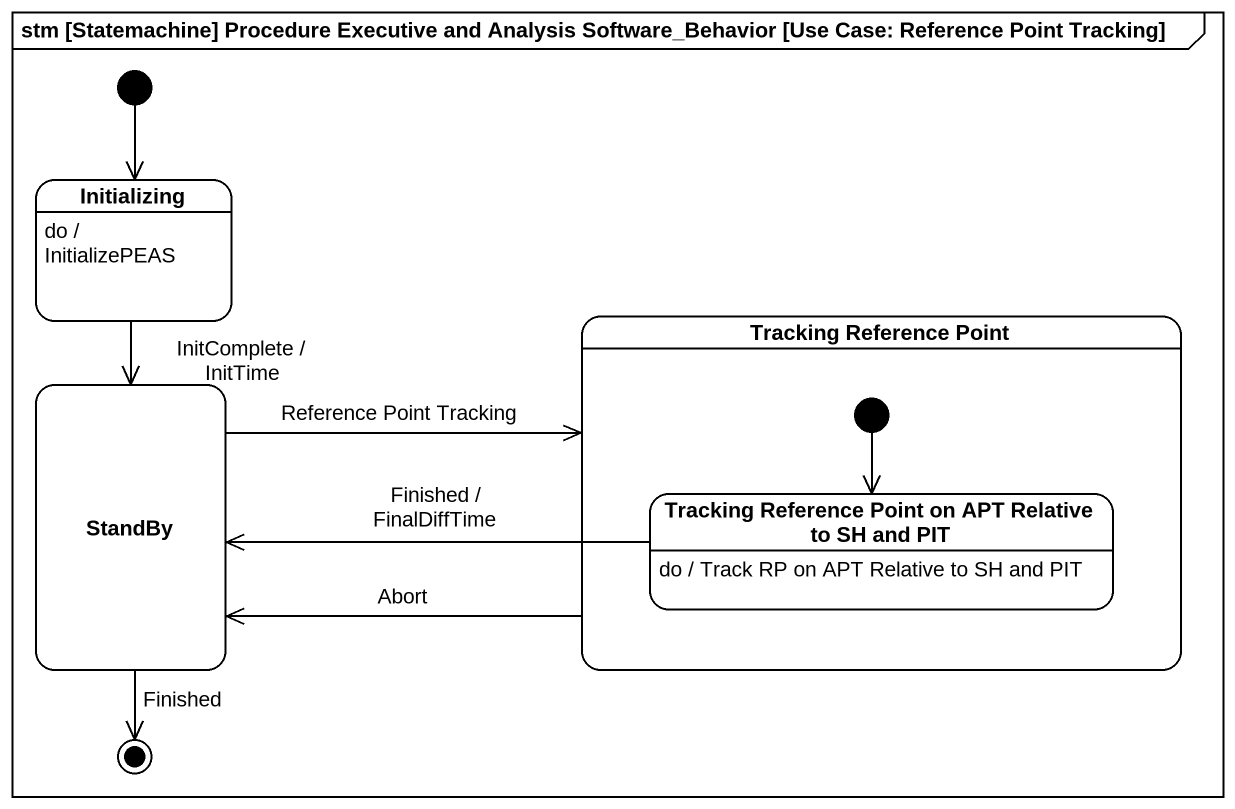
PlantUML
@startuml
mainframe stm [Statemachine] Procedure Executive and Analysis Software_Behavior [Use Case: Reference Point Tracking]
hide empty description
state Initializing
Initializing : do / InitializePEAS
state "Tracking Reference Point" as Tracking_Reference_Point {
  state "Tracking Reference Point on APT Relative to SH and PIT" as Tracking_Reference_Point_on
  Tracking_Reference_Point_on : do / Track RP on APT Relative to SH and PIT
  [*] --> Tracking_Reference_Point_on
}
state StandBy
[*] --> Initializing
Initializing --> StandBy : InitComplete / InitTime
Tracking_Reference_Point -left-> StandBy : Abort
StandBy -right-> Tracking_Reference_Point : Reference Point Tracking
Tracking_Reference_Point_on -left-> StandBy : Finished / FinalDiffTime
StandBy --> [*] : Finished
@enduml
